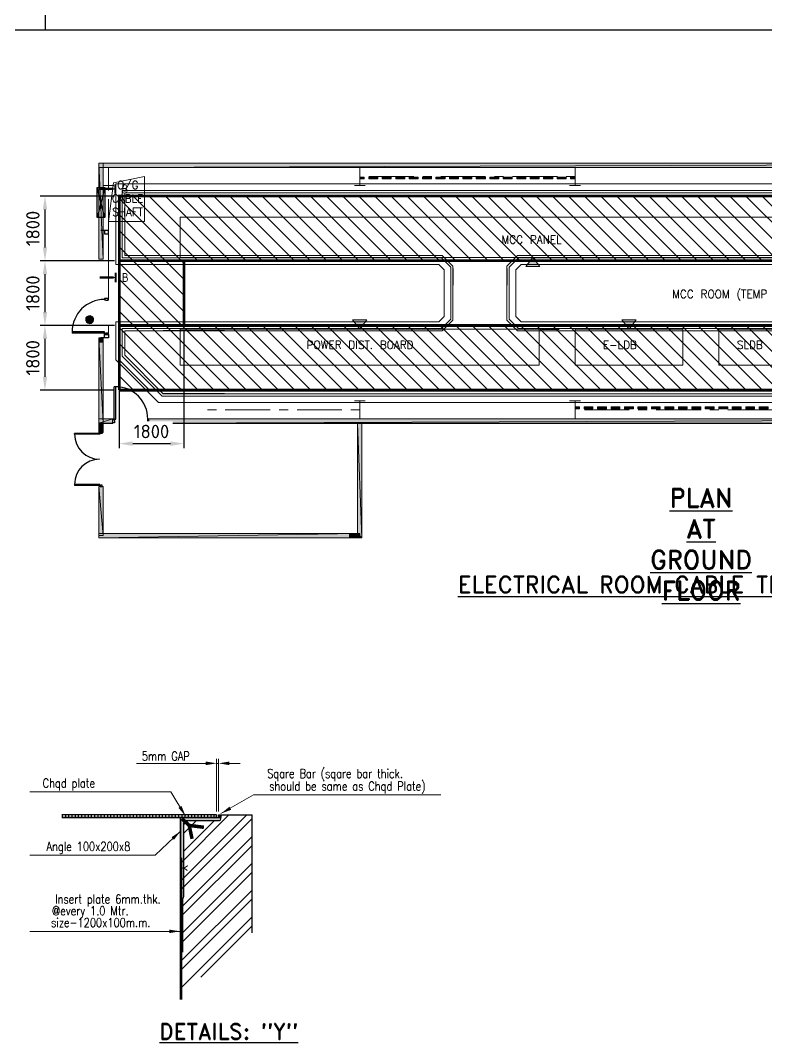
# Model space of a CAD drawing. Header units: inches. Extents: x 8618018 to 8935006, y 2431589 to 2567223.
# Drawn here: x 8826785 to 8847560, y 2462974 to 2491420 of the extents above; entities that cross this region are included whole.
import ezdxf
from ezdxf.enums import TextEntityAlignment as Align

# ---------------------------------------------------------------- set-up
doc = ezdxf.new("R2010")
doc.units = ezdxf.units.IN
doc.header["$MEASUREMENT"] = 0
doc.layers.get('Defpoints').update_dxf_attribs({"color": 252})
for name, color, linetype in [('AC Text', 7, 'Continuous'), ('CCT', 4, 'Continuous'), ('ELECT-CABLE-TRENCH', 230, 'Continuous')]:
    doc.layers.add(name, color=color, linetype=linetype)
doc.layers.add('DIM', color=252, linetype='Continuous', lineweight=13)
doc.layers.add('ICT', color=6, linetype='Continuous', lineweight=13)
doc.styles.add('DIM', font='romans.shx', dxfattribs={"width": 0.8})
doc.styles.add('ISOcp', font='isocp.shx')
doc.styles.add('ISOCPEUR', font='isocpeur.ttf')
doc.styles.add('TIT', font='romand.shx')
doc.dimstyles.new('DIM_100', dxfattribs={"dimscale": 75, "dimtxt": 2.5, "dimasz": 2.5, "dimexe": 1, "dimexo": 1, "dimgap": 0.75, "dimtad": 1, "dimdec": 0, "dimrnd": 1, "dimzin": 12, "dimdsep": 46, "dimtxsty": 'DIM', "dimcen": 0.09, "dimclrd": 256, "dimclre": 256, "dimclrt": 3, "dimadec": 0, "dimazin": 0, "dimtfac": 0.046875, "dimtdec": 0, "dimtmove": 0, "dimatfit": 3, "dimfxl": 1, "dimtolj": 1, "dimtzin": 12, "dimlwd": -1, "dimlwe": -1, "dimarcsym": 0})
doc.dimstyles.new('New_DIM_150', dxfattribs={"dimscale": 150, "dimtxt": 2.5, "dimasz": 2.5, "dimexe": 0.875, "dimexo": 0.875, "dimgap": 1, "dimtad": 1, "dimdec": 0, "dimzin": 9, "dimdsep": 46, "dimtxsty": 'ISOCPEUR', "dimcen": 0.09, "dimclrd": 256, "dimclre": 256, "dimclrt": 4, "dimadec": 0, "dimazin": 0, "dimtfac": 1, "dimtdec": 0, "dimtmove": 0, "dimatfit": 3, "dimfxl": 1, "dimtfill": 1, "dimtolj": 1, "dimtzin": 0, "dimarcsym": 0})
pattern_1 = [(315, (6370180.3, 11243676.17), (224.506403, 224.506403), [])]

# ---------------------------------------------------------------- blocks, each defined once
blk = doc.blocks.new('mcc room')
h = blk.add_hatch(color=252)
h.paths.add_polyline_path([(-3616, 1355), (-3495, 1355), (-3616, 35872)])
h.paths.add_polyline_path([(-3495, 1355), (-3616, 35872), (-3495, 35872)])
h = blk.add_hatch(color=252)
h.paths.add_polyline_path([(3621, 34460), (3500, 34460), (3621, 2750)])
h.paths.add_polyline_path([(3500, 34460), (3621, 2750), (3500, 2750)])
h = blk.add_hatch(color=252)
h.paths.add_polyline_path([(3165, 19737), (3217, 19737), (3165, 19989)])
h.paths.add_polyline_path([(3217, 19737), (3165, 19989), (3217, 19989)])
h = blk.add_hatch(color=252)
h.paths.add_polyline_path([(3165, 19365), (3217, 19365), (3165, 19612)])
h.paths.add_polyline_path([(3217, 19365), (3165, 19612), (3217, 19612)])
h = blk.add_hatch(color=252)
h.paths.add_polyline_path([(3165, 18986), (3217, 18986), (3165, 19239)])
h.paths.add_polyline_path([(3217, 18986), (3165, 19239), (3217, 19239)])
h = blk.add_hatch(color=252)
h.paths.add_polyline_path([(3165, 18614), (3217, 18614), (3165, 18867)])
h.paths.add_polyline_path([(3217, 18614), (3165, 18867), (3217, 18867)])
h = blk.add_hatch(color=252)
h.paths.add_polyline_path([(3165, 18237), (3217, 18237), (3165, 18488)])
h.paths.add_polyline_path([(3217, 18237), (3165, 18488), (3217, 18488)])
h = blk.add_hatch(color=252)
h.paths.add_polyline_path([(3165, 17864), (3217, 17864), (3165, 18116)])
h.paths.add_polyline_path([(3217, 17864), (3165, 18116), (3217, 18116)])
h = blk.add_hatch(color=252)
h.paths.add_polyline_path([(3165, 17492), (3217, 17492), (3165, 17736)])
h.paths.add_polyline_path([(3217, 17492), (3165, 17736), (3217, 17736)])
h = blk.add_hatch(color=252)
h.paths.add_polyline_path([(3165, 17113), (3217, 17113), (3165, 17364)])
h.paths.add_polyline_path([(3217, 17113), (3165, 17364), (3217, 17364)])
h = blk.add_hatch(color=252)
h.paths.add_polyline_path([(3165, 16741), (3217, 16741), (3165, 16987)])
h.paths.add_polyline_path([(3217, 16741), (3165, 16987), (3217, 16987)])
h = blk.add_hatch(color=252)
h.paths.add_polyline_path([(3165, 16361), (3217, 16361), (3165, 16615)])
h.paths.add_polyline_path([(3217, 16361), (3165, 16615), (3217, 16615)])
for points in [[(1002, 16117), (743, 15920), (743, 16312)], [(-997, 13437), (-745, 13239), (-745, 13636)], [(1002, 8617), (743, 8420), (743, 8819)], [(743, 1210), (699, 1205), (738, 1097)]]:
    blk.add_hatch(color=252).paths.add_polyline_path(points)
h = blk.add_hatch(color=252)
h.paths.add_polyline_path([(3165, 15989), (3217, 15989), (3165, 16243)])
h.paths.add_polyline_path([(3217, 15989), (3165, 16243), (3217, 16243)])
h = blk.add_hatch(color=252)
h.paths.add_polyline_path([(3165, 15617), (3217, 15617), (3165, 15864)])
h.paths.add_polyline_path([(3217, 15617), (3165, 15864), (3217, 15864)])
h = blk.add_hatch(color=252)
h.paths.add_polyline_path([(3165, 15240), (3217, 15240), (3165, 15492)])
h.paths.add_polyline_path([(3217, 15240), (3165, 15492), (3217, 15492)])
h = blk.add_hatch(color=252)
h.paths.add_polyline_path([(3165, 14868), (3217, 14868), (3165, 15112)])
h.paths.add_polyline_path([(3217, 14868), (3165, 15112), (3217, 15112)])
h = blk.add_hatch(color=252)
h.paths.add_polyline_path([(-3229, 14489), (-3180, 14489), (-3229, 14614)])
h.paths.add_polyline_path([(-3180, 14489), (-3229, 14614), (-3180, 14614)])
h = blk.add_hatch(color=252)
h.paths.add_polyline_path([(3165, 14614), (3217, 14614), (3165, 14740)])
h.paths.add_polyline_path([(3217, 14614), (3165, 14740), (3217, 14740)])
h = blk.add_hatch(color=252)
h.paths.add_polyline_path([(-3229, 14117), (-3180, 14117), (-3229, 14368)])
h.paths.add_polyline_path([(-3180, 14117), (-3229, 14368), (-3180, 14368)])
h = blk.add_hatch(color=252)
h.paths.add_polyline_path([(-3229, 13737), (-3180, 13737), (-3229, 13991)])
h.paths.add_polyline_path([(-3180, 13737), (-3229, 13991), (-3180, 13991)])
h = blk.add_hatch(color=252)
h.paths.add_polyline_path([(-3229, 13365), (-3180, 13365), (-3229, 13619)])
h.paths.add_polyline_path([(-3180, 13365), (-3229, 13619), (-3180, 13619)])
h = blk.add_hatch(color=252)
h.paths.add_polyline_path([(-3229, 12993), (-3180, 12993), (-3229, 13239)])
h.paths.add_polyline_path([(-3180, 12993), (-3229, 13239), (-3180, 13239)])
h = blk.add_hatch(color=252)
h.paths.add_polyline_path([(-3229, 12616), (-3180, 12616), (-3229, 12867)])
h.paths.add_polyline_path([(-3180, 12616), (-3229, 12867), (-3180, 12867)])
h = blk.add_hatch(color=252)
h.paths.add_polyline_path([(-3229, 12244), (-3180, 12244), (-3229, 12490)])
h.paths.add_polyline_path([(-3180, 12244), (-3229, 12490), (-3180, 12490)])
h = blk.add_hatch(color=252)
h.paths.add_polyline_path([(-3229, 11864), (-3180, 11864), (-3229, 12116)])
h.paths.add_polyline_path([(-3180, 11864), (-3229, 12116), (-3180, 12116)])
h = blk.add_hatch(color=252)
h.paths.add_polyline_path([(-3229, 11492), (-3180, 11492), (-3229, 11744)])
h.paths.add_polyline_path([(-3180, 11492), (-3229, 11744), (-3180, 11744)])
h = blk.add_hatch(color=252)
h.paths.add_polyline_path([(-3229, 11120), (-3180, 11120), (-3229, 11367)])
h.paths.add_polyline_path([(-3180, 11120), (-3229, 11367), (-3180, 11367)])
h = blk.add_hatch(color=252)
h.paths.add_polyline_path([(-3229, 10741), (-3180, 10741), (-3229, 10995)])
h.paths.add_polyline_path([(-3180, 10741), (-3229, 10995), (-3180, 10995)])
h = blk.add_hatch(color=252)
h.paths.add_polyline_path([(-3229, 10369), (-3180, 10369), (-3229, 10615)])
h.paths.add_polyline_path([(-3180, 10369), (-3229, 10615), (-3180, 10615)])
h = blk.add_hatch(color=252)
h.paths.add_polyline_path([(-3229, 9992), (-3180, 9992), (-3229, 10243)])
h.paths.add_polyline_path([(-3180, 9992), (-3229, 10243), (-3180, 10243)])
h = blk.add_hatch(color=252)
h.paths.add_polyline_path([(-3229, 9620), (-3180, 9620), (-3229, 9871)])
h.paths.add_polyline_path([(-3180, 9620), (-3229, 9871), (-3180, 9871)])
h = blk.add_hatch(color=252)
h.paths.add_polyline_path([(-3229, 9240), (-3180, 9240), (-3229, 9494)])
h.paths.add_polyline_path([(-3180, 9240), (-3229, 9494), (-3180, 9494)])
h = blk.add_hatch(color=252)
h.paths.add_polyline_path([(-3229, 8868), (-3180, 8868), (-3229, 9120)])
h.paths.add_polyline_path([(-3180, 8868), (-3229, 9120), (-3180, 9120)])
h = blk.add_hatch(color=252)
h.paths.add_polyline_path([(-3229, 8617), (-3180, 8617), (-3229, 8743)])
h.paths.add_polyline_path([(-3180, 8617), (-3229, 8743), (-3180, 8743)])
h = blk.add_hatch(color=252)
h.paths.add_polyline_path([(3614, 8678), (3614, 8560), (6807, 8678)])
h.paths.add_polyline_path([(3614, 8560), (6807, 8678), (6686, 8560)])
h.paths.add_polyline_path([(6807, 8678), (6686, 8560), (6807, 1355)])
h.paths.add_polyline_path([(6686, 8560), (6807, 1355), (6686, 1355)])
h = blk.add_hatch(color=252)
h.paths.add_polyline_path([(6807, 8617), (6686, 8617), (6807, 8331)])
h.paths.add_polyline_path([(6686, 8617), (6807, 8331), (6686, 8331)])
h = blk.add_hatch(color=252)
h.paths.add_polyline_path([(3621, 1747), (3500, 1747), (3621, 1355)])
h.paths.add_polyline_path([(3500, 1747), (3621, 1355), (3500, 1355)])
h = blk.add_hatch(color=252)
h.paths.add_polyline_path([(-946, 1355), (-946, 1473), (-3616, 1355)])
h.paths.add_polyline_path([(-946, 1473), (-3616, 1355), (-3616, 1476)])
h = blk.add_hatch(color=252)
h.paths.add_polyline_path([(3621, 1355), (3621, 1476), (1248, 1355)])
h.paths.add_polyline_path([(3621, 1476), (1248, 1355), (1248, 1476)])
h = blk.add_hatch(color=252)
h.paths.add_polyline_path([(1361, 1355), (1361, 1476), (1248, 1355)])
h.paths.add_polyline_path([(1361, 1476), (1248, 1355), (1248, 1476)])
h = blk.add_hatch(color=252)
h.paths.add_polyline_path([(3614, 1476), (3614, 1355), (3880, 1476)])
h.paths.add_polyline_path([(3614, 1355), (3880, 1476), (3880, 1355)])
h = blk.add_hatch(color=252)
h.paths.add_polyline_path([(5380, 1476), (5380, 1355), (6743, 1476)])
h.paths.add_polyline_path([(5380, 1355), (6743, 1476), (6743, 1355)])
h = blk.add_hatch(color=252)
h.paths.add_polyline_path([(699, 1205), (662, 1185), (738, 1097)])
h.paths.add_polyline_path([(662, 1185), (738, 1097), (637, 1148)])
h.paths.add_polyline_path([(738, 1097), (637, 1148), (625, 1109)])
h = blk.add_hatch(color=252)
h.paths.add_polyline_path([(844, 1136), (819, 1173), (738, 1097)])
h.paths.add_polyline_path([(819, 1173), (738, 1097), (787, 1198)])
h.paths.add_polyline_path([(738, 1097), (787, 1198), (743, 1210)])
h = blk.add_hatch(color=252)
h.paths.add_polyline_path([(625, 1109), (630, 1064), (738, 1097)])
h.paths.add_polyline_path([(630, 1064), (738, 1097), (649, 1028)])
h.paths.add_polyline_path([(738, 1097), (649, 1028), (686, 995)])
h = blk.add_hatch(color=252)
h.paths.add_polyline_path([(686, 995), (726, 991), (738, 1097)])
h.paths.add_polyline_path([(726, 991), (738, 1097), (770, 991)])
h.paths.add_polyline_path([(738, 1097), (770, 991), (807, 1015)])
h = blk.add_hatch(color=252)
h.paths.add_polyline_path([(807, 1015), (839, 1047), (738, 1097)])
h.paths.add_polyline_path([(839, 1047), (738, 1097), (851, 1092)])
h.paths.add_polyline_path([(738, 1097), (851, 1092), (844, 1136)])
at = {"color": 252, "linetype": 'Continuous', "lineweight": -2}
for points in [[(-3616, 1355), (-3495, 1355), (-3616, 35872)], [(-3495, 1355), (-3616, 35872), (-3495, 35872)], [(3621, 34460), (3500, 34460), (3621, 2750)], [(3500, 34460), (3621, 2750), (3500, 2750)], [(3165, 19737), (3217, 19737), (3165, 19989)], [(3217, 19737), (3165, 19989), (3217, 19989)], [(3165, 19365), (3217, 19365), (3165, 19612)], [(3217, 19365), (3165, 19612), (3217, 19612)], [(3165, 18986), (3217, 18986), (3165, 19239)], [(3217, 18986), (3165, 19239), (3217, 19239)], [(3165, 18614), (3217, 18614), (3165, 18867)], [(3217, 18614), (3165, 18867), (3217, 18867)], [(3165, 18237), (3217, 18237), (3165, 18488)], [(3217, 18237), (3165, 18488), (3217, 18488)], [(3165, 17864), (3217, 17864), (3165, 18116)], [(3217, 17864), (3165, 18116), (3217, 18116)], [(3165, 17492), (3217, 17492), (3165, 17736)], [(3217, 17492), (3165, 17736), (3217, 17736)], [(3165, 17113), (3217, 17113), (3165, 17364)], [(3217, 17113), (3165, 17364), (3217, 17364)], [(3165, 16741), (3217, 16741), (3165, 16987)], [(3217, 16741), (3165, 16987), (3217, 16987)], [(3165, 16361), (3217, 16361), (3165, 16615)], [(3217, 16361), (3165, 16615), (3217, 16615)], [(1002, 16117), (743, 15920), (743, 16312)], [(3165, 15989), (3217, 15989), (3165, 16243)], [(3217, 15989), (3165, 16243), (3217, 16243)], [(3165, 15617), (3217, 15617), (3165, 15864)], [(3217, 15617), (3165, 15864), (3217, 15864)], [(3165, 15240), (3217, 15240), (3165, 15492)], [(3217, 15240), (3165, 15492), (3217, 15492)], [(3165, 14868), (3217, 14868), (3165, 15112)], [(3217, 14868), (3165, 15112), (3217, 15112)], [(-3229, 14489), (-3180, 14489), (-3229, 14614)], [(-3180, 14489), (-3229, 14614), (-3180, 14614)], [(3165, 14614), (3217, 14614), (3165, 14740)], [(3217, 14614), (3165, 14740), (3217, 14740)], [(-3229, 14117), (-3180, 14117), (-3229, 14368)], [(-3180, 14117), (-3229, 14368), (-3180, 14368)], [(-3229, 13737), (-3180, 13737), (-3229, 13991)], [(-3180, 13737), (-3229, 13991), (-3180, 13991)], [(-3229, 13365), (-3180, 13365), (-3229, 13619)], [(-3180, 13365), (-3229, 13619), (-3180, 13619)], [(-997, 13437), (-745, 13239), (-745, 13636)], [(-3229, 12993), (-3180, 12993), (-3229, 13239)], [(-3180, 12993), (-3229, 13239), (-3180, 13239)], [(-3229, 12616), (-3180, 12616), (-3229, 12867)], [(-3180, 12616), (-3229, 12867), (-3180, 12867)], [(-3229, 12244), (-3180, 12244), (-3229, 12490)], [(-3180, 12244), (-3229, 12490), (-3180, 12490)], [(-3229, 11864), (-3180, 11864), (-3229, 12116)], [(-3180, 11864), (-3229, 12116), (-3180, 12116)], [(-3229, 11492), (-3180, 11492), (-3229, 11744)], [(-3180, 11492), (-3229, 11744), (-3180, 11744)], [(-3229, 11120), (-3180, 11120), (-3229, 11367)], [(-3180, 11120), (-3229, 11367), (-3180, 11367)], [(-3229, 10741), (-3180, 10741), (-3229, 10995)], [(-3180, 10741), (-3229, 10995), (-3180, 10995)], [(-3229, 10369), (-3180, 10369), (-3229, 10615)], [(-3180, 10369), (-3229, 10615), (-3180, 10615)], [(-3229, 9992), (-3180, 9992), (-3229, 10243)], [(-3180, 9992), (-3229, 10243), (-3180, 10243)], [(-3229, 9620), (-3180, 9620), (-3229, 9871)], [(-3180, 9620), (-3229, 9871), (-3180, 9871)], [(-3229, 9240), (-3180, 9240), (-3229, 9494)], [(-3180, 9240), (-3229, 9494), (-3180, 9494)], [(-3229, 8868), (-3180, 8868), (-3229, 9120)], [(-3180, 8868), (-3229, 9120), (-3180, 9120)], [(1002, 8617), (743, 8420), (743, 8819)], [(-3229, 8617), (-3180, 8617), (-3229, 8743)], [(-3180, 8617), (-3229, 8743), (-3180, 8743)], [(3614, 8678), (3614, 8560), (6807, 8678)], [(3614, 8560), (6807, 8678), (6686, 8560)], [(6807, 8678), (6686, 8560), (6807, 1355)], [(6807, 8617), (6686, 8617), (6807, 8331)], [(6686, 8617), (6807, 8331), (6686, 8331)], [(6686, 8560), (6807, 1355), (6686, 1355)], [(3621, 1747), (3500, 1747), (3621, 1355)], [(3500, 1747), (3621, 1355), (3500, 1355)], [(-946, 1473), (-3616, 1355), (-3616, 1476)], [(-946, 1353), (-946, 1473), (-3616, 1355)], [(3621, 1355), (3621, 1476), (1248, 1355)], [(3621, 1476), (1248, 1355), (1248, 1476)], [(1361, 1355), (1361, 1476), (1248, 1355)], [(1361, 1476), (1248, 1355), (1248, 1476)], [(3614, 1476), (3614, 1355), (3880, 1476)], [(3614, 1355), (3880, 1476), (3880, 1355)], [(5380, 1476), (5380, 1355), (6743, 1476)], [(5380, 1355), (6743, 1476), (6743, 1355)], [(738, 1097), (637, 1148), (625, 1109)], [(662, 1185), (738, 1097), (637, 1148)], [(699, 1205), (662, 1185), (738, 1097)], [(743, 1210), (699, 1205), (738, 1097)], [(738, 1097), (787, 1198), (743, 1210)], [(819, 1173), (738, 1097), (787, 1198)], [(844, 1136), (819, 1173), (738, 1097)], [(625, 1109), (630, 1064), (738, 1097)], [(630, 1064), (738, 1097), (649, 1028)], [(738, 1097), (649, 1028), (686, 995)], [(686, 995), (726, 991), (738, 1097)], [(726, 991), (738, 1097), (770, 991)], [(738, 1097), (851, 1092), (844, 1136)], [(738, 1097), (770, 991), (807, 1015)], [(807, 1015), (839, 1047), (738, 1097)], [(839, 1047), (738, 1097), (851, 1092)]]:
    blk.add_lwpolyline(points, close=True, dxfattribs=at)
for points in [[(-3047, 3671), (-3047, 35406), (-3047, 35406)], [(-2857, 3487), (-2857, 35216), (-2857, 35216)], [(-2795, 3425), (-2795, 35155), (-2795, 35155)], [(2800, 3142), (2800, 34080), (2800, 34080)], [(2864, 3487), (2864, 33740), (2864, 33740)], [(-1048, 13013), (-1048, 33363), (-1048, 33363)], [(-984, 13037), (-984, 33331), (-984, 33331)], [(984, 13037), (984, 33331), (984, 33331)], [(1053, 13013), (1053, 33363), (1053, 33363)], [(3047, 3671), (3047, 33558), (3047, 33558)], [(-795, 13114), (-795, 33255), (-795, 33255)], [(800, 13114), (800, 33255), (800, 33255)], [(-3229, 14614), (-3180, 14614), (-3180, 14614)], [(649, 12968), (-649, 12968), (-795, 13114)], [(800, 13114), (649, 12968), (649, 12968)], [(-1048, 13013), (-750, 12717), (-750, 12717)], [(-984, 13037), (-726, 12779), (-726, 12779)], [(984, 13037), (726, 12779), (726, 12779)], [(1053, 13013), (755, 12717), (755, 12717)], [(755, 12717), (-750, 12717), (-750, 12717)], [(726, 12779), (-726, 12779), (-726, 12779)], [(-1048, 10918), (-750, 11214), (-750, 11214)], [(-984, 10894), (-726, 11152), (-726, 11152)], [(755, 11214), (-750, 11214), (-750, 11214)], [(726, 11152), (-726, 11152), (-726, 11152)], [(984, 10894), (726, 11152), (726, 11152)], [(1053, 10918), (755, 11214), (755, 11214)], [(-1048, 2075), (-1048, 10918), (-1048, 10918)], [(-984, 2006), (-984, 10894), (-984, 10894)], [(649, 10970), (-649, 10970), (-795, 10817)], [(-795, 1823), (-795, 10817), (-795, 10817)], [(800, 10817), (649, 10970), (649, 10970)], [(800, 1823), (800, 10817), (800, 10817)], [(984, 2006), (984, 10894), (984, 10894)], [(1053, 2075), (1053, 10918), (1053, 10918)], [(-3047, 1823), (-3047, 3671), (-3047, 3671)], [(-2857, 2006), (-2857, 3487), (-2857, 3487)], [(-2795, 2075), (-2795, 3425), (-2795, 3425)], [(2864, 3115), (2864, 3487), (2864, 3487)], [(3047, 3014), (3047, 3671), (3047, 3671)], [(2800, 3142), (1729, 2075), (1729, 2075)], [(2864, 3115), (1753, 2006), (1753, 2006)], [(3047, 3014), (1859, 1823), (1859, 1823)], [(-984, 2006), (-2857, 2006), (-2857, 2006)], [(-1048, 2075), (-2795, 2075), (-2795, 2075)], [(1753, 2006), (984, 2006), (984, 2006)], [(1729, 2075), (1053, 2075), (1053, 2075)], [(-795, 1823), (-3047, 1823), (-3047, 1823)], [(1859, 1823), (800, 1823), (800, 1823)]]:
    blk.add_lwpolyline(points, dxfattribs=at)
at = {"color": 252, "linetype": 'Continuous', "lineweight": 30}
for points in [[(3621, 2750), (3621, 34460), (3621, 34460)], [(-997, 13676), (-997, 14173), (-997, 14173)], [(1002, 13676), (1002, 14173), (1002, 14173)], [(1002, 13676), (1002, 14173), (1002, 14173)], [(-689, 12717), (-221, 12717), (-221, 12717)], [(-689, 11214), (-221, 11214), (-221, 11214)], [(1053, 4849), (1053, 3142), (1053, 3142)], [(2800, 4849), (2800, 3142), (2800, 3142)], [(3508, 1784), (3508, 1823), (2611, 1823), (2611, 1784)], [(3508, 1784), (2611, 1784), (2611, 1784)], [(3621, 1355), (3621, 1747), (3621, 1747)], [(-2101, 1525), (-2941, 1306), (-2941, 1525), (-2101, 1525), (-2101, 1306), (-2941, 1306)], [(-2941, 1525), (-2101, 1306), (-2101, 1306)], [(-1748, 1508), (-1647, 1508), (-1647, 1621), (-1748, 1621), (-1748, 1412)], [(1115, 1513), (1078, 1513), (1078, 611), (1115, 611)], [(1115, 1513), (1115, 611), (1115, 611)], [(1248, 1508), (1147, 1508), (1147, 1621), (1248, 1621), (1248, 1412)]]:
    blk.add_lwpolyline(points, dxfattribs=at)
at = {"color": 252, "linetype": 'Continuous', "lineweight": 20}
for points in [[(2000, 18614), (2000, 22613), (1002, 22613), (1002, 18614)], [(-2113, 3620), (-2113, 21610), (-997, 21610), (-997, 3620)], [(1551, 19498), (1324, 19498), (1324, 19560), (1337, 19587), (1356, 19604), (1381, 19612), (1413, 19624), (1462, 19624), (1502, 19612), (1519, 19604), (1539, 19587), (1551, 19560)], [(-90, 18582), (-75, 18564), (-58, 18545), (-38, 18540), (-1, 18525), (51, 18525), (83, 18540), (107, 18545), (124, 18564), (139, 18582), (139, 18621), (124, 18641), (107, 18658), (83, 18665), (51, 18670), (-1, 18670), (-38, 18665), (-58, 18658), (-75, 18641), (-90, 18621)], [(-90, 18382), (-75, 18362), (-58, 18350), (-38, 18338), (-1, 18330), (51, 18330), (83, 18338), (107, 18350), (124, 18362), (139, 18382), (139, 18419), (124, 18439), (107, 18456), (83, 18463), (51, 18476), (-1, 18476), (-38, 18463), (-58, 18456), (-75, 18439), (-90, 18419)], [(2000, 14614), (2000, 17611), (1002, 17611), (1002, 14614)], [(1551, 15989), (1324, 15989), (1324, 16053), (1337, 16078), (1356, 16098), (1381, 16110), (1413, 16117), (1462, 16117), (1502, 16110), (1519, 16098), (1539, 16078), (1551, 16053)], [(2000, 3620), (2000, 13619), (1002, 13619), (1002, 3620)], [(1551, 9960), (1324, 9960), (1324, 10024), (1337, 10053), (1356, 10066), (1381, 10080), (1413, 10085), (1462, 10085), (1502, 10080), (1519, 10066), (1539, 10053), (1551, 10024)], [(1324, 9450), (1337, 9430), (1356, 9418), (1381, 9405), (1413, 9398), (1462, 9398), (1502, 9405), (1519, 9418), (1539, 9430), (1551, 9450), (1551, 9487), (1539, 9506), (1519, 9524), (1502, 9531), (1462, 9543), (1413, 9543), (1381, 9531), (1356, 9524), (1337, 9506), (1324, 9487)], [(1531, 8945), (1539, 8932), (1551, 8945), (1539, 8949)], [(1551, 8338), (1324, 8338), (1324, 8402), (1337, 8432), (1356, 8452), (1381, 8459), (1413, 8464), (1462, 8464), (1502, 8459), (1519, 8452), (1539, 8432), (1551, 8402)], [(1324, 7412), (1337, 7392), (1356, 7372), (1381, 7368), (1413, 7355), (1462, 7355), (1502, 7368), (1519, 7372), (1539, 7392), (1551, 7412), (1551, 7449), (1539, 7469), (1519, 7486), (1502, 7493), (1462, 7506), (1413, 7506), (1381, 7493), (1356, 7486), (1337, 7469), (1324, 7449)], [(-3123, 1949), (-3111, 1929), (-3086, 1910), (-3067, 1905), (-3034, 1892), (-2978, 1892), (-2946, 1905), (-2929, 1910), (-2909, 1929), (-2897, 1949), (-2897, 1986), (-2909, 1998), (-2929, 2018), (-2946, 2030), (-2978, 2038), (-3034, 2038), (-3067, 2030), (-3086, 2018), (-3111, 1998), (-3123, 1986)]]:
    blk.add_lwpolyline(points, close=True, dxfattribs=at)
for points in [[(139, 19814), (-90, 19814), (-90, 19895), (-75, 19920), (-70, 19932), (-46, 19939), (-14, 19939), (6, 19932), (18, 19920), (31, 19895), (31, 19814)], [(139, 19592), (-90, 19592), (139, 19668), (-90, 19737), (139, 19737)], [(1430, 19769), (1445, 19794), (1457, 19806), (1475, 19814), (1507, 19814), (1531, 19806), (1539, 19794), (1551, 19769), (1551, 19685), (1324, 19685), (1324, 19769), (1337, 19794), (1349, 19806), (1369, 19814), (1393, 19814), (1413, 19806), (1425, 19794), (1430, 19769), (1430, 19685)], [(139, 19422), (-90, 19422), (-90, 19543)], [(-90, 19244), (-90, 19377), (-90, 19377)], [(18, 19422), (18, 19491), (18, 19491)], [(139, 19422), (139, 19543), (139, 19543)], [(1324, 19340), (1551, 19340), (1551, 19446)], [(-132, 19212), (-107, 19195), (-75, 19175), (-38, 19156), (18, 19151), (63, 19151), (112, 19156), (156, 19175), (189, 19195), (208, 19212)], [(-90, 19308), (139, 19308), (139, 19308)], [(1356, 19276), (1337, 19257), (1324, 19232), (1324, 19195), (1337, 19170), (1356, 19151), (1381, 19151), (1401, 19156), (1413, 19170), (1425, 19188), (1445, 19239), (1457, 19257), (1462, 19271), (1487, 19276), (1519, 19276), (1539, 19257), (1551, 19232), (1551, 19195), (1539, 19170), (1519, 19151)], [(139, 18739), (-90, 18739), (139, 18811), (-90, 18885), (139, 18885)], [(139, 18148), (-90, 18148), (-90, 18229), (-75, 18254), (-70, 18266), (-46, 18274), (-26, 18274), (-1, 18266), (6, 18254), (18, 18229), (18, 18148)], [(18, 18209), (139, 18274), (139, 18274)], [(-38, 17889), (-58, 17882), (-75, 17864), (-90, 17845), (-90, 17808), (-75, 17793), (-58, 17776), (-38, 17763), (-1, 17756), (51, 17756), (83, 17763), (107, 17776), (124, 17793), (139, 17808), (139, 17845), (124, 17864), (107, 17882), (83, 17889)], [(-38, 17699), (-58, 17694), (-75, 17675), (-90, 17655), (-90, 17618), (-75, 17598), (-58, 17579), (-38, 17574), (-1, 17561), (51, 17561), (83, 17574), (107, 17579), (124, 17598), (139, 17618), (139, 17655), (124, 17675), (107, 17694), (83, 17699)], [(139, 17352), (-90, 17352), (139, 17428), (-90, 17497), (139, 17497)], [(1430, 16260), (1445, 16287), (1457, 16300), (1475, 16305), (1507, 16305), (1531, 16300), (1539, 16287), (1551, 16260), (1551, 16179), (1324, 16179), (1324, 16260), (1337, 16287), (1349, 16300), (1369, 16305), (1393, 16305), (1413, 16300), (1425, 16287), (1430, 16260), (1430, 16179)], [(1324, 15832), (1551, 15832), (1551, 15945)], [(1457, 15600), (1457, 15763), (1457, 15763)], [(1551, 15423), (1324, 15423), (1324, 15543)], [(1430, 15423), (1430, 15499), (1430, 15499)], [(1551, 15423), (1551, 15543), (1551, 15543)], [(-3495, 14464), (-3495, 14767), (-3495, 14767)], [(-3495, 14614), (-2998, 14614), (-2998, 14614)], [(-2998, 14464), (-2998, 14767), (-2998, 14767)], [(2995, 14464), (2995, 14767), (2995, 14767)], [(2995, 14614), (3500, 14614), (3500, 14614)], [(3500, 14464), (3500, 14767), (3500, 14767)], [(-1603, 14124), (-1376, 14124), (-1376, 14230)], [(-1376, 13947), (-1603, 13947), (-1603, 14067)], [(-1494, 13947), (-1494, 14023), (-1494, 14023)], [(-1376, 13947), (-1376, 14067), (-1376, 14067)], [(-1376, 13752), (-1603, 13752), (-1376, 13878), (-1603, 13878)], [(-1376, 13555), (-1603, 13631), (-1376, 13700)], [(-1453, 13587), (-1453, 13676), (-1453, 13676)], [(-1376, 13392), (-1603, 13392), (-1603, 13474), (-1591, 13506), (-1583, 13510), (-1559, 13518), (-1526, 13518), (-1509, 13510), (-1494, 13506), (-1482, 13474), (-1482, 13392)], [(-1546, 13138), (-1571, 13126), (-1591, 13114), (-1603, 13094), (-1603, 13057), (-1591, 13037), (-1571, 13020), (-1546, 13013), (-1514, 13000), (-1465, 13000), (-1433, 13013), (-1408, 13020), (-1389, 13037), (-1376, 13057), (-1376, 13094), (-1389, 13114), (-1408, 13126), (-1433, 13138)], [(-1546, 12949), (-1571, 12936), (-1591, 12919), (-1603, 12899), (-1603, 12867), (-1591, 12848), (-1571, 12830), (-1546, 12818), (-1514, 12811), (-1465, 12811), (-1433, 12818), (-1408, 12830), (-1389, 12848), (-1376, 12867), (-1376, 12899), (-1389, 12919), (-1408, 12936), (-1433, 12949)], [(-1376, 12604), (-1603, 12604), (-1376, 12673), (-1603, 12747), (-1376, 12747)], [(1551, 9770), (1324, 9770), (1324, 9851), (1337, 9878), (1349, 9891), (1369, 9896), (1393, 9896), (1413, 9891), (1425, 9878), (1430, 9851), (1430, 9770)], [(1551, 9580), (1324, 9652), (1551, 9726)], [(1430, 9834), (1551, 9896), (1551, 9896)], [(1475, 9607), (1475, 9694), (1475, 9694)], [(1430, 9297), (1445, 9322), (1457, 9336), (1475, 9341), (1507, 9341), (1531, 9336), (1539, 9322), (1551, 9297), (1551, 9216), (1324, 9216), (1324, 9297), (1337, 9322), (1349, 9336), (1369, 9341), (1393, 9341), (1413, 9336), (1425, 9322), (1430, 9297), (1430, 9216)], [(1324, 8762), (1324, 8888), (1324, 8888)], [(1324, 8824), (1551, 8824), (1551, 8824)], [(-3495, 8471), (-3495, 8767), (-3495, 8767)], [(-3495, 8617), (-2998, 8617), (-2998, 8617)], [(-2998, 8471), (-2998, 8767), (-2998, 8767)], [(1356, 8723), (1337, 8706), (1324, 8678), (1324, 8641), (1337, 8617), (1356, 8597), (1381, 8597), (1401, 8605), (1413, 8617), (1425, 8629), (1445, 8686), (1457, 8706), (1462, 8710), (1487, 8723), (1519, 8723), (1539, 8706), (1551, 8678), (1551, 8641), (1539, 8617), (1519, 8597)], [(2995, 8471), (2995, 8767), (2995, 8767)], [(2995, 8617), (3500, 8617), (3500, 8617)], [(3500, 8471), (3500, 8767), (3500, 8767)], [(1324, 8533), (1551, 8533), (1551, 8533)], [(1551, 7959), (1324, 7959), (1324, 8043), (1337, 8067), (1349, 8075), (1369, 8087), (1393, 8087), (1413, 8075), (1425, 8067), (1430, 8043), (1430, 7959)], [(1430, 8023), (1551, 8087), (1551, 8087)], [(1551, 7784), (1324, 7784), (1324, 7902)], [(1324, 7550), (1551, 7594), (1324, 7639), (1551, 7683), (1324, 7732)], [(1430, 7784), (1430, 7858), (1430, 7858)], [(1551, 7784), (1551, 7902), (1551, 7902)], [(1551, 7178), (1324, 7178), (1324, 7259), (1337, 7286), (1349, 7291), (1369, 7303), (1401, 7303), (1425, 7291), (1430, 7286), (1445, 7259), (1445, 7178)], [(-2524, 2459), (-2744, 2459), (-2744, 2572)], [(-2524, 2459), (-2524, 2572), (-2524, 2572)], [(-2372, 2439), (-2372, 2572), (-2372, 2572)], [(-3067, 2427), (-3086, 2422), (-3111, 2402), (-3123, 2383), (-3123, 2346), (-3111, 2326), (-3086, 2314), (-3067, 2301), (-3034, 2297), (-2978, 2297), (-2946, 2301), (-2929, 2314), (-2909, 2326), (-2897, 2346), (-2897, 2383), (-2909, 2402), (-2929, 2422), (-2946, 2427), (-2978, 2427), (-2978, 2383)], [(-2744, 2301), (-2524, 2301), (-2524, 2410)], [(-2638, 2459), (-2638, 2528), (-2638, 2528)], [(-2372, 2511), (-2145, 2511), (-2145, 2511)], [(-2145, 2309), (-2372, 2309), (-2372, 2427)], [(-2266, 2309), (-2266, 2378), (-2266, 2378)], [(-3160, 2245), (-2820, 2082), (-2820, 2082)], [(-2638, 2195), (-2625, 2220), (-2618, 2232), (-2593, 2240), (-2561, 2240), (-2542, 2232), (-2529, 2220), (-2524, 2195), (-2524, 2112), (-2744, 2112), (-2744, 2195), (-2731, 2220), (-2726, 2232), (-2699, 2240), (-2682, 2240), (-2662, 2232), (-2650, 2220), (-2638, 2195), (-2638, 2112)], [(-2524, 1924), (-2744, 1993), (-2524, 2067)], [(-2593, 1949), (-2593, 2038), (-2593, 2038)], [(-2145, 2119), (-2372, 2188), (-2145, 2264)], [(-2372, 2067), (-2145, 2067), (-2145, 2067)], [(-2266, 1942), (-2266, 2067), (-2266, 2067)], [(-2221, 2144), (-2221, 2232), (-2221, 2232)], [(-3495, 1476), (-3495, 1772), (-3495, 1772)], [(-2998, 1476), (-2998, 1772), (-2998, 1772)], [(-2694, 1885), (-2714, 1873), (-2731, 1853), (-2744, 1841), (-2744, 1804), (-2731, 1784), (-2714, 1767), (-2694, 1759), (-2662, 1747), (-2606, 1747), (-2574, 1759), (-2556, 1767), (-2529, 1784), (-2524, 1804), (-2524, 1841), (-2529, 1853), (-2556, 1873), (-2574, 1885)], [(-2372, 1942), (-2145, 1942), (-2145, 1942)], [(-2340, 1880), (-2359, 1860), (-2372, 1836), (-2372, 1796), (-2359, 1772), (-2340, 1752), (-2315, 1752), (-2298, 1759), (-2283, 1772), (-2278, 1791), (-2253, 1841), (-2241, 1860), (-2234, 1873), (-2209, 1880), (-2177, 1880), (-2157, 1860), (-2145, 1836), (-2145, 1796), (-2157, 1772), (-2177, 1752)], [(3500, 1476), (3500, 1772), (3500, 1772)], [(-3495, 1621), (-2998, 1621), (-2998, 1621)]]:
    blk.add_lwpolyline(points, dxfattribs=at)
at = {"color": 252, "linetype": 'Continuous', "lineweight": 5}
for points in [[(3249, 18867), (3249, 20117), (3249, 20117)], [(3249, 18367), (3249, 18621), (3249, 18621)], [(3249, 16874), (3249, 18123), (3249, 18123)], [(3249, 16369), (3249, 16620), (3249, 16620)], [(3249, 14873), (3249, 16122), (3249, 16122)], [(-3244, 14368), (-3244, 14622), (-3244, 14622)], [(-3244, 12875), (-3244, 14124), (-3244, 14124)], [(-3244, 12375), (-3244, 12621), (-3244, 12621)], [(-3244, 10874), (-3244, 12123), (-3244, 12123)], [(-3244, 10376), (-3244, 10623), (-3244, 10623)], [(-3244, 8876), (-3244, 10125), (-3244, 10125)], [(3249, 8375), (3249, 8622), (3249, 8622)], [(3249, 6875), (3249, 8124), (3249, 8124)], [(3249, 6377), (3249, 6623), (3249, 6623)], [(3249, 4876), (3249, 6123), (3249, 6123)], [(3249, 4376), (3249, 4630), (3249, 4630)], [(-3111, 1621), (-2857, 1621), (-2857, 1621)], [(-2613, 1621), (-1364, 1621), (-1364, 1621)], [(-1364, 1621), (196, 1621), (196, 1621)], [(888, 1621), (1135, 1621), (1135, 1621)]]:
    blk.add_lwpolyline(points, dxfattribs=at)
at = {"color": 252, "linetype": 'Continuous', "lineweight": 15}
for points in [[(1002, 16117), (743, 15920), (743, 16312)], [(-997, 13437), (-745, 13239), (-745, 13636)], [(1002, 8617), (743, 8420), (743, 8819)]]:
    blk.add_lwpolyline(points, close=True, dxfattribs=at)
for points in [[(-3244, 2624), (-1995, 2624), (-1995, 2624)], [(-3244, 2624), (-3071, 1767), (-1995, 1621), (-1995, 2624)]]:
    blk.add_lwpolyline(points, dxfattribs=at)
at = {"color": 252, "linetype": 'Continuous', "lineweight": 30}
for points in [[(3508, 2750), (3508, 2713), (3545, 2713), (3545, 2706), (3609, 2706), (3609, 2750)], [(3508, 1747), (3508, 1784), (3545, 1784), (3545, 1791), (3609, 1791), (3609, 1747)], [(152, 1513), (189, 1513), (189, 1550), (196, 1550), (196, 1614), (152, 1614)], [(1147, 1513), (1115, 1513), (1115, 1550), (1103, 1550), (1103, 1614), (1147, 1614)]]:
    blk.add_lwpolyline(points, close=True, dxfattribs=at)
at = {"color": 252, "linetype": 'Continuous', "lineweight": 25}
for points in [[(3909, 1444), (3909, 1407), (3904, 1407), (3904, 1380), (3880, 1380), (3880, 1444)], [(5348, 1444), (5348, 1407), (5356, 1407), (5356, 1380), (5380, 1380), (5380, 1444)]]:
    blk.add_lwpolyline(points, close=True, dxfattribs=at)
for points in [[(3904, 1380), (3904, 680), (3904, 680)], [(3904, 1380), (3929, 1380), (3929, 680), (3904, 680)], [(5324, 1380), (5324, 680), (5356, 680)], [(5356, 1380), (5324, 1380), (5324, 1380)], [(5356, 1380), (5356, 680), (5356, 680)]]:
    blk.add_lwpolyline(points, dxfattribs=at)
at = {"color": 252, "linetype": 'Continuous', "lineweight": 30}
for points in [[(3503, 2718), (3007, 2718), (2606, 2316), (2606, 1818)], [(176, 1510), (176, 1013), (578, 611), (1076, 611)]]:
    blk.add_open_spline(points, degree=3, dxfattribs=at)
at = {"color": 252, "linetype": 'Continuous', "lineweight": 25}
for points in [[(3926, 680), (4311, 680), (4624, 993), (4624, 1377)], [(4624, 1377), (4624, 993), (4934, 680), (5321, 680)]]:
    blk.add_open_spline(points, degree=3, dxfattribs=at)
blk = doc.blocks.new('*D363')
at = {"layer": 'Defpoints', "color": 0, "transparency": 16777216}
for p in [(8829535, 2486530), (8827468, 2484730), (8829535, 2484730)]:
    blk.add_point(p, dxfattribs=at)
at = {"layer": 'DIM', "lineweight": -2, "transparency": 16777216}
for p, q in [((8829404, 2486530), (8827337, 2486530)), ((8827468, 2486155), (8827468, 2485105)), ((8829404, 2484730), (8827337, 2484730))]:
    blk.add_line(p, q, dxfattribs=at)
at = {"layer": 'DIM', "transparency": 16777216}
for points in [[(8827406, 2486155), (8827531, 2486155), (8827468, 2486530)], [(8827406, 2485105), (8827531, 2485105), (8827468, 2484730)]]:
    blk.add_solid(points, dxfattribs=at)
at = {"layer": 'DIM', "color": 4, "transparency": 16777216, "insert": (8827131, 2485630), "char_height": 375, "attachment_point": 5, "rotation": 90, "style": 'ISOCPEUR', "bg_fill": 3, "box_fill_scale": 1.25, "bg_fill_color": 256, "bg_fill_true_color": 13158600, "bg_fill_transparency": 0}
blk.add_mtext('\\A1;1800', dxfattribs=at)
blk = doc.blocks.new('*D364')
at = {"layer": 'Defpoints', "color": 0, "transparency": 16777216}
for p in [(8829535, 2484730), (8827468, 2482931), (8829535, 2482931)]:
    blk.add_point(p, dxfattribs=at)
at = {"layer": 'DIM', "lineweight": -2, "transparency": 16777216}
for p, q in [((8829404, 2484730), (8827337, 2484730)), ((8827468, 2484355), (8827468, 2483306)), ((8829404, 2482931), (8827337, 2482931))]:
    blk.add_line(p, q, dxfattribs=at)
at = {"layer": 'DIM', "transparency": 16777216}
for points in [[(8827406, 2484355), (8827531, 2484355), (8827468, 2484730)], [(8827406, 2483306), (8827531, 2483306), (8827468, 2482931)]]:
    blk.add_solid(points, dxfattribs=at)
at = {"layer": 'DIM', "color": 4, "transparency": 16777216, "insert": (8827131, 2483831), "char_height": 375, "attachment_point": 5, "rotation": 90, "style": 'ISOCPEUR', "bg_fill": 3, "box_fill_scale": 1.25, "bg_fill_color": 256, "bg_fill_true_color": 13158600, "bg_fill_transparency": 0}
blk.add_mtext('\\A1;1800', dxfattribs=at)
blk = doc.blocks.new('*D365')
at = {"layer": 'Defpoints', "color": 0, "transparency": 16777216}
for p in [(8829535, 2482931), (8827467, 2481131), (8829535, 2481131)]:
    blk.add_point(p, dxfattribs=at)
at = {"layer": 'DIM', "lineweight": -2, "transparency": 16777216}
for p, q in [((8829404, 2482931), (8827336, 2482931)), ((8827467, 2482556), (8827467, 2481506)), ((8829404, 2481131), (8827336, 2481131))]:
    blk.add_line(p, q, dxfattribs=at)
at = {"layer": 'DIM', "transparency": 16777216}
for points in [[(8827405, 2482556), (8827530, 2482556), (8827467, 2482931)], [(8827405, 2481506), (8827530, 2481506), (8827467, 2481131)]]:
    blk.add_solid(points, dxfattribs=at)
at = {"layer": 'DIM', "color": 4, "transparency": 16777216, "insert": (8827130, 2482031), "char_height": 375, "attachment_point": 5, "rotation": 90, "style": 'ISOCPEUR', "bg_fill": 3, "box_fill_scale": 1.25, "bg_fill_color": 256, "bg_fill_true_color": 13158600, "bg_fill_transparency": 0}
blk.add_mtext('\\A1;1800', dxfattribs=at)
blk = doc.blocks.new('*D197')
at = {"layer": 'Defpoints', "color": 0, "transparency": 16777216}
for p in [(2727, 3707), (2727, 3399, 0), (2755, 3399, 0)]:
    blk.add_point(p, dxfattribs=at)
at = {"layer": 'DIM', "color": 5, "transparency": 16777216}
for p, q in [((2577, 3707), (1613, 3707)), ((2727, 3449), (2727, 3757)), ((2755, 3707), (2727, 3707)), ((2755, 3449), (2755, 3757)), ((2905, 3707), (3055, 3707))]:
    blk.add_line(p, q, dxfattribs=at)
for points in [[(2577, 3732), (2577, 3682), (2727, 3707)], [(2905, 3732), (2905, 3682), (2755, 3707)]]:
    blk.add_solid(points, dxfattribs=at)
at = {"layer": 'DIM', "color": 3, "transparency": 16777216, "insert": (2020, 3807), "char_height": 125, "attachment_point": 5, "style": 'DIM'}
blk.add_mtext('\\A1;5mm GAP', dxfattribs=at)
blk = doc.blocks.new('*D367')
at = {"layer": 'Defpoints', "color": 0, "transparency": 16777216}
for p in [(8829535, 2482931), (8831335, 2482931), (8831335, 2479643)]:
    blk.add_point(p, dxfattribs=at)
at = {"layer": 'DIM', "lineweight": -2, "transparency": 16777216}
for p, q in [((8829535, 2482799), (8829535, 2479512)), ((8831335, 2482799), (8831335, 2479512)), ((8829910, 2479643), (8830960, 2479643))]:
    blk.add_line(p, q, dxfattribs=at)
at = {"layer": 'DIM', "transparency": 16777216}
for points in [[(8829910, 2479705), (8829910, 2479580), (8829535, 2479643)], [(8830960, 2479705), (8830960, 2479580), (8831335, 2479643)]]:
    blk.add_solid(points, dxfattribs=at)
at = {"layer": 'DIM', "color": 4, "transparency": 16777216, "insert": (8830435, 2479980), "char_height": 375, "attachment_point": 5, "style": 'ISOCPEUR', "bg_fill": 3, "box_fill_scale": 1.25, "bg_fill_color": 256, "bg_fill_true_color": 13158600, "bg_fill_transparency": 0}
blk.add_mtext('\\A1;1800', dxfattribs=at)
blk = doc.blocks.new('A$C17050298')
blk.add_hatch(color=252).paths.add_polyline_path([(2270.9, 2876.9, -0.4142136), (2304.7, 2910.6), (2765.9, 2910.6, 0.4142136), (2788.4, 2933.1), (2788.4, 2955.6), (2225.9, 2955.6), (2225.9, 1830.6), (2248.4, 1830.6, 0.4142136), (2270.9, 1853.1)])
at = {"layer": 'ELECT-CABLE-TRENCH', "linetype": 'Continuous'}
h = blk.add_hatch(dxfattribs=at)
h.set_pattern_fill('ANSI31', color=20, scale=359.701758, angle=45, style=0)
h.set_pattern_definition([(90, (-2261052.327, -157691.055), (-44.9627197, 9e-15), [])])
h.paths.add_polyline_path([(574, 2955.6), (574, 2973.4), (574, 2989.4), (2726.5, 2989.4), (2726.5, 2957.4)])
at = {"layer": 'ELECT-CABLE-TRENCH'}
h = blk.add_hatch(dxfattribs=at)
h.set_pattern_fill('ANSI32', color=252, scale=703.125, style=0)
h.set_pattern_definition([(45, (-350470.63, 478799.88), (-186.44417, 186.44417), []), (45, (-350346.34, 478799.88), (-186.44417, 186.44417), [])])
edge = h.paths.add_edge_path()
edge.add_line((2238.9, 2393.1), (2248.4, 2393.1))
edge.add_arc((2248.4, 2415.6), 22.5, 270, 360)
edge.add_line((2270.9, 2415.6), (2270.9, 2876.9))
edge.add_arc((2304.7, 2876.9), 33.8, 90, 180, ccw=False)
edge.add_line((2304.7, 2910.6), (2765.9, 2910.6))
edge.add_arc((2765.9, 2933.1), 22.5, 270, 360)
edge.add_line((2788.4, 2933.1), (2788.4, 2989.4))
edge.add_line((2788.4, 2989.4), (3221.6, 2989.4))
edge.add_line((3221.6, 2989.4), (3221.6, 1348.7))
edge.add_line((3221.6, 1348.7), (2238.9, 501.4))
edge.add_line((2238.9, 501.4), (2238.9, 2393.1))
blk.add_hatch(color=6, dxfattribs=at).paths.add_polyline_path([(2788.4, 2989.4), (2754.7, 2989.4), (2754.7, 2955.6), (2788.4, 2955.6)])
at = {"color": 150}
blk.add_line((574, 2955.6), (2225.9, 2955.6), dxfattribs=at)
at = {"color": 7}
for p, q in [((2225.9, 1830.6), (2225.9, 2955.6)), ((2225.9, 2955.6), (2788.4, 2955.6)), ((2270.9, 1853.1), (2270.9, 2876.9)), ((2304.7, 2910.6), (2765.9, 2910.6)), ((2788.4, 2933.1), (2788.4, 2955.6)), ((2225.9, 1830.6), (2248.4, 1830.6))]:
    blk.add_line(p, q, dxfattribs=at)
for centre in [(2765.9, 2933.1), (2248.4, 1853.1)]:
    blk.add_arc(centre, 22.5, 270, 0, dxfattribs=at)
at = {"layer": 'DIM'}
for p, q in [((2726.5, 3034.7), (2726.5, 3769.2)), ((2754.7, 3034.7), (2754.7, 3769.2))]:
    blk.add_line(p, q, dxfattribs=at)
at = {"layer": 'ELECT-CABLE-TRENCH', "linetype": 'Continuous'}
for p, q in [((2788.4, 2989.4), (3221.6, 2989.4)), ((3221.6, 1348.7), (3221.6, 2989.4)), ((2238.9, 2393.1), (2238.9, 419.1))]:
    blk.add_line(p, q, dxfattribs=at)
at = {"layer": 'ELECT-CABLE-TRENCH', "color": 6, "linetype": 'Continuous'}
blk.add_line((2788.4, 2955.6), (2788.4, 2989.4), dxfattribs=at)
at = {"layer": 'ELECT-CABLE-TRENCH'}
blk.add_line((2225.9, 2946.8, -156.9), (2225.9, 2393.1, -156.9), dxfattribs=at)
at = {"layer": 'ELECT-CABLE-TRENCH', "color": 8, "linetype": 'Continuous'}
blk.add_line((2225.9, 419.1), (2225.9, 2393.1), dxfattribs=at)
at = {"layer": 'ELECT-CABLE-TRENCH', "color": 20, "linetype": 'Continuous'}
blk.add_lwpolyline([(574, 2957.4), (2726.5, 2957.4), (2726.5, 2989.4), (574, 2989.4)], dxfattribs=at)
at = {"layer": 'ELECT-CABLE-TRENCH', "color": 6}
blk.add_lwpolyline([(2788.4, 2955.6), (2754.7, 2955.6), (2754.7, 2989.4), (2788.4, 2989.4)], close=True, dxfattribs=at)
at = {"layer": 'ELECT-CABLE-TRENCH'}
for points, const_width in [([(2245.8, 2935.2), (2346.3, 2843.3), (2550.8, 2817), (2346.3, 2843.3), (2385.7, 2655.5)], 48.7), ([(2280.8, 2900.8), (2347.8, 2839.5), (2484.1, 2822), (2347.8, 2839.5), (2374, 2714.3)], 32.5), ([(2234.6, 2248.5), (2274.9, 2248.5), (2324.9, 2283.6), (2274.9, 2248.5), (2321.1, 2215.3)], 14.4)]:
    blk.add_lwpolyline(points, dxfattribs=dict(at, const_width=const_width))
blk.add_lwpolyline([(2225.9, 2393.1), (2225.9, 2946.7)], dxfattribs=at)
at = {"layer": 'ELECT-CABLE-TRENCH', "const_width": 21.6}
blk.add_lwpolyline([(2239.1, 1086.8), (2252.1, 1086.8), (2252.1, 1820), (2239.1, 1820)], close=True, dxfattribs=at)
at = {"layer": 'DIM', "color": 3, "style": 'DIM', "width": 0.8}
for s, p in [('Sqare Bar (sqare bar thick.', (4376.4, 3565.3)), ('Chqd plate ', (704.4, 3431.3, 294.1)), ('should be same as Chqd Plate)', (4547.8, 3389.7)), ('Angle 100x200x8', (942.5, 2550, 0))]:
    blk.add_text(s, height=125, dxfattribs=at).set_placement(p, align=Align.MIDDLE_CENTER)
for s, p in [('Insert plate 6mm.thk.', (1949.6, 1817.9)), ('@every 1.0 Mtr.', (1502, 1654.7, 0)), ('size-1200x100m.m.', (1806.8, 1491.4, 0))]:
    blk.add_text(s, height=125, dxfattribs=at).set_placement(p, align=Align.MIDDLE_RIGHT)
at = {"layer": 'DIM', "color": 3}
dim = blk.add_linear_dim(base=(2726.5, 3707.4, 0), p1=(2754.7, 3399.4), p2=(2726.5, 3399.4), angle=180, text='5mm GAP', dimstyle='DIM_100', override={"dimscale": 50, "dimasz": 3, "dimlfac": 0.5, "dimclrd": 5, "dimclre": 5}, dxfattribs=at)
dim.commit()
dim.dimension.update_dxf_attribs({"geometry": '*D197', "text_midpoint": (2020, 3807.4, 0)})
at = {"layer": 'DIM'}
for points in [[(2295.9, 2971.9, 0), (2090.7, 3309, 0), (126.8, 3309, 0)], [(2788.4, 3007.7), (3241.3, 3267.5), (5848.2, 3267.5)], [(2225.9, 2764.8, 0), (1873.9, 2427.7, 0), (126.8, 2427.7, 0)], [(2217.5, 1369.1), (1116.9, 1369.1), (126.8, 1369.1)]]:
    blk.add_leader(points, dimstyle='DIM_100', override={"dimscale": 50, "dimasz": 3, "dimlfac": 0.5, "dimclrd": 5, "dimclre": 5}, dxfattribs=at)

msp = doc.modelspace()

# ---------------------------------------------------------------- hatches: boundary and pattern name
at = {"layer": 'ELECT-CABLE-TRENCH'}
h = msp.add_hatch(dxfattribs=at)
h.set_pattern_fill('ANSI31', color=256, scale=100, angle=-90)
h.set_pattern_definition(pattern_1)
h.paths.add_polyline_path([(8861955.6, 2484730.5), (8861955.6, 2486530.5), (8829535.1, 2486530.5), (8829535.1, 2484730.5)])
h.paths.add_polyline_path([(8829535.1, 2482930.6), (8829535.1, 2481130.6), (8861955.6, 2481130.6), (8861955.6, 2482930.6)])
h = msp.add_hatch(dxfattribs=at)
h.set_pattern_fill('ANSI31', color=256, scale=100, angle=-90)
h.set_pattern_definition(pattern_1)
h.paths.add_polyline_path([(8831335.1, 2482930.6), (8831335.1, 2484730.5), (8829535.1, 2484730.5), (8829535.1, 2482930.6)])

# ---------------------------------------------------------------- linework, layer by layer
for p, q in [((8827471.6, 2511476.7), (8827471.6, 2491153.9)), ((8934161.6, 2491153.9, 34), (8793889.1, 2491153.9, 34))]:
    msp.add_line(p, q)
for p, q in [((8829535.1, 2486530.5), (8861955.6, 2486530.5)), ((8829535.1, 2486293.5), (8829535.1, 2481367.6)), ((8861955.6, 2484730.5), (8829535.1, 2484730.5)), ((8861955.6, 2484730.5), (8829535.1, 2484730.5)), ((8861955.6, 2482930.6), (8829535.1, 2482930.6)), ((8829535.1, 2481130.6), (8861955.6, 2481130.6)), ((8829535.1, 2481130.6), (8861955.6, 2481130.6))]:
    msp.add_line(p, q, dxfattribs=at)

# ---------------------------------------------------------------- block references
at = {"xscale": 2, "yscale": 2, "zscale": 2}
msp.add_blockref('A$C17050298', (8826792.3, 2463330.6), dxfattribs=at)
at = {"layer": 'ICT', "rotation": 270}
msp.add_blockref('mcc room', (8827613.7, 2483830.5), dxfattribs=at)

# ---------------------------------------------------------------- texts
at = {"color": 3, "style": 'TIT'}
for s, height, p in [('%%UELECTRICAL ROOM CABLE TRANCH DETAILS', 468.75, (8845736.9, 2475720.6)), ('%%UDETAILS: "Y"', 439.177, (8832586.1, 2463281.1))]:
    msp.add_text(s, height=height, dxfattribs=at).set_placement(p, align=Align.MIDDLE_CENTER)
at = {"color": 3, "insert": (8845736.9, 2476844.9), "char_height": 516.679, "width": 46.244, "attachment_point": 5, "style": 'TIT'}
msp.add_mtext('{\\LPLAN AT GROUND FLOOR}', dxfattribs=at)

# ---------------------------------------------------------------- next in the draw order: dimensions: what is measured, and where the dimension line sits
at = {"layer": 'DIM'}
dim = msp.add_linear_dim(base=(8827468.2, 2484730.5), p1=(8829535.1, 2486530.5), p2=(8829535.1, 2484730.5), angle=90, dimstyle='New_DIM_150', dxfattribs=at)
dim.commit()
dim.dimension.update_dxf_attribs({"geometry": '*D363', "text_midpoint": (8827130.7, 2485630.5)})

# ---------------------------------------------------------------- next in the draw order: linework, layer by layer
at = {"layer": 'CCT'}
msp.add_line((8829535.1, 2486530.5), (8861955.6, 2486530.5), dxfattribs=at)
at = {"layer": 'DIM', "color": 3, "elevation": -4.2}
msp.add_lwpolyline([(8829428, 2486730.9, 0, 218.8, 0), (8829157.7, 2486730.9, 65.6, 65.6, 0), (8828977.4, 2486730.9, 65.6, 65.6, 0)], format="xyseb", dxfattribs=at)
at = {"layer": 'DIM', "color": 3, "const_width": 52.5, "elevation": -4.2}
msp.add_lwpolyline([(8829428, 2486862.2), (8829428, 2486599.7)], dxfattribs=at)

# ---------------------------------------------------------------- next in the draw order: texts
at = {"layer": 'AC Text', "color": 3, "insert": (8829692.9, 2486730.9, -4.2), "char_height": 250, "attachment_point": 5, "style": 'ISOcp'}
msp.add_mtext('B', dxfattribs=at)

# ---------------------------------------------------------------- next in the draw order: dimensions: what is measured, and where the dimension line sits
at = {"layer": 'DIM'}
dim = msp.add_linear_dim(base=(8827468.2, 2482930.6), p1=(8829535.1, 2484730.5), p2=(8829535.1, 2482930.6), angle=90, dimstyle='New_DIM_150', dxfattribs=at)
dim.commit()
dim.dimension.update_dxf_attribs({"geometry": '*D364', "text_midpoint": (8827130.7, 2483830.5)})

# ---------------------------------------------------------------- next in the draw order: linework, layer by layer
at = {"layer": 'DIM', "color": 3, "elevation": -4.2}
msp.add_lwpolyline([(8829438.3, 2484266.9, 0, 218.8, 0), (8829168, 2484266.9, 65.6, 65.6, 0), (8828987.7, 2484266.9, 65.6, 65.6, 0)], format="xyseb", dxfattribs=at)
at = {"layer": 'DIM', "color": 3, "const_width": 52.5, "elevation": -4.2}
msp.add_lwpolyline([(8829438.3, 2484135.6), (8829438.3, 2484398.1)], dxfattribs=at)
at = {"layer": 'ELECT-CABLE-TRENCH', "const_width": 75}
msp.add_lwpolyline([(8829535.1, 2486530.5), (8861955.6, 2486530.5), (8861955.6, 2484730.5), (8829535.1, 2484730.5), (8829535.1, 2486530.5)], dxfattribs=at)

# ---------------------------------------------------------------- next in the draw order: texts
at = {"layer": 'AC Text', "color": 3, "insert": (8829703.2, 2484266.9, -4.2), "char_height": 250, "attachment_point": 5, "style": 'ISOcp'}
msp.add_mtext('B', dxfattribs=at)

# ---------------------------------------------------------------- next in the draw order: dimensions: what is measured, and where the dimension line sits
at = {"layer": 'DIM'}
dim = msp.add_linear_dim(base=(8827467.3, 2481130.6), p1=(8829535.1, 2482930.6), p2=(8829535.1, 2481130.6), angle=90, dimstyle='New_DIM_150', dxfattribs=at)
dim.commit()
dim.dimension.update_dxf_attribs({"geometry": '*D365', "text_midpoint": (8827129.8, 2482030.6)})

# ---------------------------------------------------------------- next in the draw order: linework, layer by layer
at = {"layer": 'ELECT-CABLE-TRENCH', "const_width": 75}
for points in [[(8829535.1, 2484730.5), (8829535.1, 2482930.6), (8831335.1, 2482930.6), (8831335.1, 2484730.5)], [(8829535.1, 2482930.6), (8829535.1, 2481130.6)], [(8829535.1, 2481130.6), (8861955.6, 2481130.6), (8861955.6, 2482930.6), (8831135.1, 2482930.6)]]:
    msp.add_lwpolyline(points, dxfattribs=at)

# ---------------------------------------------------------------- next in the draw order: dimensions: what is measured, and where the dimension line sits
at = {"layer": 'DIM'}
dim = msp.add_linear_dim(base=(8831335.1, 2479642.8), p1=(8829535.1, 2482930.6), p2=(8831335.1, 2482930.6), dimstyle='New_DIM_150', dxfattribs=at)
dim.commit()
dim.dimension.update_dxf_attribs({"geometry": '*D367', "text_midpoint": (8830435.1, 2479980.3)})

doc.saveas('drawing.dxf')
